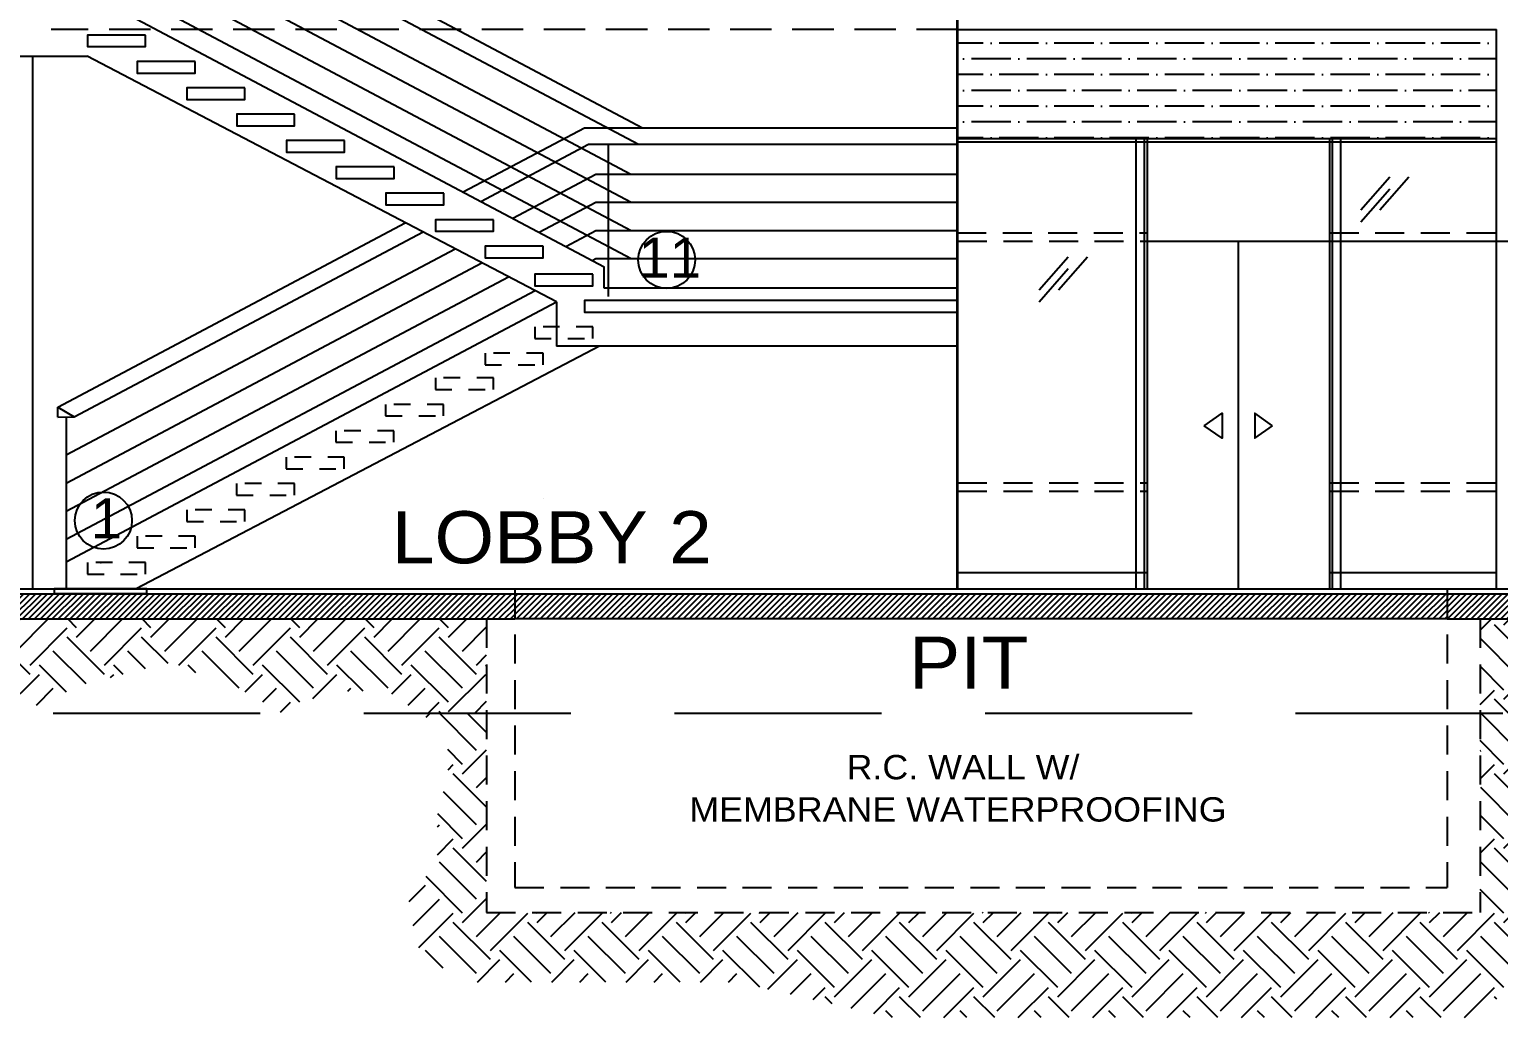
# Model space of a CAD drawing. Header units: millimetres. Extents: x 2148 to 2681, y 758 to 986.
# Drawn here: x 2461.02 to 2469.88, y 844.26 to 850.23 of the extents above; entities that cross this region are included whole.
import ezdxf

# ---------------------------------------------------------------- set-up
doc = ezdxf.new("R2010")
doc.units = ezdxf.units.MM
for name, pattern in [('27-A-2-106-CD$1$HIDDEN', [0.375, 0.25, -0.125]), ('27-A-2008-DD$0$LVL 11$0$xa-fp_t1_l11_39$0$HIDDEN2', [0.1875, 0.125, -0.0625]), ('HIDDEN', [0.375, 0.25, -0.125])]:
    doc.linetypes.add(name, pattern=pattern)
for name, color, linetype in [('0.2', 10, 'Continuous'), ('4CO', 4, 'Continuous'), ('A-DETAILS', 1, 'Continuous'), ('A-FLOR-STRS', 1, 'Continuous'), ('A-Stairs', 1, 'Continuous'), ('A-Wall', 4, 'Continuous'), ('cladding', 2, 'Continuous'), ('DR', 7, 'Continuous'), ('ELAYOUT', 4, 'Continuous'), ('hacht', 8, 'Continuous'), ('HATCH', 8, 'Continuous'), ('TLBLK', 7, 'Continuous')]:
    doc.layers.add(name, color=color, linetype=linetype)
doc.styles.add('ARIALNW', font='ARIALN.TTF')
doc.styles.add('MMTX$0$ESMX$0$X-OPTA1D', font='x-opta1d')
doc.styles.add('SWISS', font='swissl.ttf')
doc.dimstyles.new('DIM 100', dxfattribs={"dimtxt": 0.2, "dimasz": 0.2, "dimexe": 0.1, "dimexo": 0, "dimgap": 0.05, "dimtad": 1, "dimzin": 0, "dimdsep": 46, "dimtxsty": 'ARIALNW', "dimcen": 0.09, "dimclrd": 6, "dimclre": 6, "dimclrt": 13, "dimadec": 0, "dimazin": 0, "dimtfac": 1, "dimtofl": 0, "dimtmove": 2, "dimatfit": 3, "dimfxl": 1, "dimtolj": 1, "dimtzin": 0, "dimarcsym": 0})
pattern_1 = [(45, (2.582338, -9.28747), (-0.01796051224, 0.01796051224), [])]

# ---------------------------------------------------------------- blocks, each defined once
blk = doc.blocks.new('*D2555')
at = {"layer": 'cladding', "color": 6, "lineweight": -2, "transparency": 16777216}
for p, q in [((2470.2102, 849.5487), (2475.1211, 849.5487)), ((2475.0211, 849.3487), (2475.0211, 847.0487)), ((2469.7034, 846.8487), (2475.1211, 846.8487))]:
    blk.add_line(p, q, dxfattribs=at)
at = {"layer": 'cladding', "color": 6, "transparency": 16777216}
for points in [[(2474.9878, 849.3487), (2475.0545, 849.3487), (2475.0211, 849.5487)], [(2474.9878, 847.0487), (2475.0545, 847.0487), (2475.0211, 846.8487)]]:
    blk.add_solid(points, dxfattribs=at)
at = {"layer": 'Defpoints', "color": 0, "transparency": 16777216}
for p in [(2470.2102, 849.5487), (2469.7034, 846.8487), (2475.0211, 846.8487)]:
    blk.add_point(p, dxfattribs=at)
at = {"layer": 'cladding', "color": 13, "transparency": 16777216, "insert": (2474.869, 848.1987), "char_height": 0.2, "attachment_point": 5, "rotation": 90, "style": 'ARIALNW'}
blk.add_mtext('\\A1;2.70', dxfattribs=at)
blk = doc.blocks.new('*D2557')
at = {"layer": 'cladding', "color": 6, "lineweight": -2, "transparency": 16777216}
for p, q in [((2468.7719, 848.9487), (2474.4657, 848.9487)), ((2474.3657, 848.7487), (2474.3657, 847.0487)), ((2468.7719, 846.8487), (2474.4657, 846.8487))]:
    blk.add_line(p, q, dxfattribs=at)
at = {"layer": 'cladding', "color": 6, "transparency": 16777216}
for points in [[(2474.3324, 848.7487), (2474.399, 848.7487), (2474.3657, 848.9487)], [(2474.3324, 847.0487), (2474.399, 847.0487), (2474.3657, 846.8487)]]:
    blk.add_solid(points, dxfattribs=at)
at = {"layer": 'Defpoints', "color": 0, "transparency": 16777216}
for p in [(2468.7719, 848.9487), (2468.7719, 846.8487), (2474.3657, 846.8487)]:
    blk.add_point(p, dxfattribs=at)
at = {"layer": 'cladding', "color": 13, "transparency": 16777216, "insert": (2474.2136, 847.8987), "char_height": 0.2, "attachment_point": 5, "rotation": 90, "style": 'ARIALNW'}
blk.add_mtext('\\A1;2.10', dxfattribs=at)

msp = doc.modelspace()

# ---------------------------------------------------------------- hatches: boundary and pattern name
at = {"layer": 'hacht'}
h = msp.add_hatch(dxfattribs=at)
h.set_pattern_fill('ANSI36', color=256, scale=0.03, angle=135, style=0)
h.set_pattern_definition([(180, (-127.55042, 155.39051), (-0.1666875, -0.09525), [0.238125, -0.047625, 0, -0.047625])])
h.paths.add_polyline_path([(2466.6211973, 850.2266522), (2466.6211973, 849.5686765), (2469.8722939, 849.5686765), (2469.8722939, 850.2266522)])
h = msp.add_hatch(dxfattribs=at)
h.set_pattern_fill('EARTH', color=256, scale=0.05, angle=45, style=0)
h.set_pattern_definition([(45, (6.71548, 5e-13), (3e-17, 0.449012806), [0.3175, -0.3175]), (45, (6.6313, 0.0842), (3e-17, 0.449012806), [0.3175, -0.3175]), (45, (6.5471, 0.16838), (3e-17, 0.449012806), [0.3175, -0.3175]), (135, (6.5471, 0.2245), (-0.449012806, 3e-17), [0.3175, -0.3175]), (135, (6.6313, 0.3087), (-0.449012806, 3e-17), [0.3175, -0.3175]), (135, (6.71548, 0.3929), (-0.449012806, 3e-17), [0.3175, -0.3175])])
h.paths.add_polyline_path([(2460.9458683, 846.0986765), (2461.3591247, 846.2769287), (2461.8489076, 846.3992955), (2462.2468588, 846.2692812), (2462.5453188, 846.0986765), (2462.8131682, 846.2310414), (2463.1805088, 846.2310414), (2463.3718317, 846.0986765), (2463.7759565, 846.0986765), (2463.7759565, 846.6676818), (2460.6597615, 846.6676818), (2460.6597615, 846.0986765)])
h = msp.add_hatch(dxfattribs=at)
h.set_pattern_fill('EARTH', color=256, scale=0.05, angle=45, style=0)
h.set_pattern_definition([(45, (235.34843, -84.34058), (3e-17, 0.449012806), [0.3175, -0.3175]), (45, (235.26424, -84.2564), (3e-17, 0.449012806), [0.3175, -0.3175]), (45, (235.18005, -84.1722), (3e-17, 0.449012806), [0.3175, -0.3175]), (135, (235.18005, -84.11607), (-0.449012806, 3e-17), [0.3175, -0.3175]), (135, (235.26424, -84.03188), (-0.449012806, 3e-17), [0.3175, -0.3175]), (135, (235.34843, -83.9477), (-0.449012806, 3e-17), [0.3175, -0.3175])])
h.paths.add_polyline_path([(2470.4424509, 846.07737), (2470.9207532, 846.2685407), (2471.1120754, 846.2685407), (2471.2487324, 846.5552954), (2471.1921359, 846.6540016), (2470.2779877, 846.6676818), (2469.773745, 846.6676818), (2469.773745, 844.8967427), (2468.7096214, 844.8967427), (2468.7096214, 844.2612508), (2469.7181641, 844.2612508), (2470.1554676, 844.5753158), (2470.4424509, 844.9166925), (2470.4424509, 845.3809635), (2470.4424509, 845.7633036)])
h.paths.add_polyline_path([(2463.7759565, 846.0986765), (2463.3948404, 846.0986765), (2463.5429573, 845.8766769), (2463.5429573, 845.7271557), (2463.4788235, 845.4815132), (2463.4788235, 845.2145099), (2463.2974558, 844.9459318), (2463.3722761, 844.6629083), (2463.5112271, 844.5614478), (2463.634144, 844.4760061), (2465.2904429, 844.4760061), (2466.219715, 844.2612508), (2468.7096214, 844.2612508), (2468.7096214, 844.8967427), (2463.7759565, 844.8967427)])
at = {"layer": 'HATCH'}
h = msp.add_hatch(dxfattribs=at)
h.set_pattern_fill('ANSI31', color=256, scale=0.008, style=0)
h.set_pattern_definition(pattern_1)
h.paths.add_polyline_path([(2460.6597615, 846.8190308), (2460.6597615, 846.6676818), (2463.946029, 846.6676818), (2463.946029, 846.8190308)])
h = msp.add_hatch(dxfattribs=at)
h.set_pattern_fill('ANSI31', color=256, scale=0.008, style=0)
h.set_pattern_definition(pattern_1)
h.paths.add_polyline_path([(2469.5740267, 846.6676818), (2469.5740267, 846.8190308), (2463.946029, 846.8190308), (2463.946029, 846.6676818)])
h = msp.add_hatch(dxfattribs=at)
h.set_pattern_fill('ANSI31', color=256, scale=0.008, style=0)
h.set_pattern_definition([(45, (2.582338, 5e-13), (-0.01796051224, 0.01796051224), [])])
h.paths.add_polyline_path([(2472.2476681, 846.8190308), (2469.5740267, 846.8190308), (2469.5740267, 846.6676818), (2472.2476681, 846.6676818)])

# ---------------------------------------------------------------- linework, layer by layer
at = {"ltscale": 0.5}
for p, q in [((2461.4162903, 851.3835421, 0), (2464.7168495, 849.6332455, 0)), ((2461.3914157, 851.2835421, 0), (2464.6919749, 849.5332455, 0)), ((2461.3466415, 851.1035421, 0), (2464.6472008, 849.3532455, 0)), ((2461.347044, 850.9335421, 0), (2464.6476032, 849.1832455, 0)), ((2461.3474465, 850.7635421, 0), (2464.6480057, 849.0132455, 0)), ((2461.347849, 850.5935421, 0), (2464.6484082, 848.8432455, 0)), ((2461.347849, 850.5935421, 0), (2464.6484082, 848.8432455, 0)), ((2461.7162903, 850.192426, 0), (2461.3662903, 850.192426, 0)), ((2461.7162903, 850.192426, 0), (2461.3662903, 850.192426, 0)), ((2461.7162903, 850.192426, 0), (2461.3662903, 850.192426, 0)), ((2461.7162903, 850.192426, 0), (2461.3662903, 850.192426, 0)), ((2461.7162903, 850.192426, 0), (2461.3662903, 850.192426, 0)), ((2461.7162903, 850.192426, 0), (2461.3662903, 850.192426, 0)), ((2462.0162903, 850.0331998, 0), (2461.6662903, 850.0331998, 0)), ((2462.0162903, 850.0331998, 0), (2461.6662903, 850.0331998, 0)), ((2462.3162903, 849.8739737, 0), (2461.9662903, 849.8739737, 0)), ((2462.3162903, 849.8739737, 0), (2461.9662903, 849.8739737, 0)), ((2462.6162903, 849.7147475, 0), (2462.2662903, 849.7147475, 0)), ((2462.6162903, 849.7147475, 0), (2462.2662903, 849.7147475, 0)), ((2463.6341449, 849.2452831, 0), (2464.3657311, 849.6332455, 0)), ((2464.3657311, 849.6332455, 0), (2466.6161973, 849.6332455, 0)), ((2462.9162903, 849.5555213, 0), (2462.5662903, 849.5555213, 0)), ((2462.9162903, 849.5555213, 0), (2462.5662903, 849.5555213, 0)), ((2463.7408679, 849.1886876, 0), (2464.3906056, 849.5332455, 0)), ((2464.3906056, 849.5332455, 0), (2466.6161973, 849.5332455, 0)), ((2464.5090734, 849.5332455, 0), (2464.5090734, 848.6148226, 0)), ((2463.2162903, 849.3962952, 0), (2462.8662903, 849.3962952, 0)), ((2463.2162903, 849.3962952, 0), (2462.8662903, 849.3962952, 0)), ((2463.2162903, 849.3962952, 0), (2462.8662903, 849.3962952, 0)), ((2463.2162903, 849.3962952, 0), (2462.8662903, 849.3962952, 0)), ((2463.2162903, 849.3962952, 0), (2462.8662903, 849.3962952, 0)), ((2463.2162903, 849.3962952, 0), (2462.8662903, 849.3962952, 0)), ((2463.9329692, 849.0868157, 0), (2464.4353798, 849.3532455, 0)), ((2464.4353798, 849.3532455, 0), (2466.6161973, 849.3532455, 0)), ((2463.5162903, 849.237069, 0), (2463.1662903, 849.237069, 0)), ((2463.5162903, 849.237069, 0), (2463.1662903, 849.237069, 0)), ((2464.0930537, 849.0019224, 0), (2464.4349773, 849.1832455, 0)), ((2464.4353798, 849.1832455, 0), (2466.6161973, 849.1832455, 0)), ((2461.1862903, 847.9471784, 0), (2463.2845683, 849.0599016, 0)), ((2463.8162903, 849.0778428, 0), (2463.4662903, 849.0778428, 0)), ((2463.8162903, 849.0778428, 0), (2463.4662903, 849.0778428, 0)), ((2461.2862903, 847.8870177, 0), (2463.3920161, 849.0036905, 0)), ((2464.2531382, 848.9170291, 0), (2464.4345749, 849.0132455, 0)), ((2464.4353798, 849.0132455, 0), (2466.6161973, 849.0132455, 0)), ((2461.2385176, 847.6579398, 0), (2463.5854222, 848.9025104, 0)), ((2464.1162903, 848.9186167, 0), (2463.7662903, 848.9186167, 0)), ((2464.1162903, 848.9186167, 0), (2463.7662903, 848.9186167, 0)), ((2461.2385176, 847.4881532, 0), (2463.7465939, 848.8181937, 0)), ((2464.4132227, 848.8321358, 0), (2464.4341724, 848.8432455, 0)), ((2464.4353798, 848.8432455, 0), (2466.6161973, 848.8432455, 0)), ((2461.2385176, 847.3183667, 0), (2463.9077656, 848.733877, 0)), ((2464.4157311, 848.749585, 0), (2464.0662903, 848.749585, 0)), ((2464.4157311, 848.749585, 0), (2464.0662903, 848.749585, 0)), ((2461.2385176, 847.1485801, 0), (2464.0689373, 848.6495603, 0)), ((2461.1862903, 847.8848226, 0), (2461.1862903, 847.9471784, 0)), ((2461.1862903, 847.9471784, 0), (2461.2862903, 847.8870177, 0)), ((2461.1862903, 847.8848226, 0), (2461.2862903, 847.8870177, 0)), ((2461.2385176, 847.8859691, 0), (2461.2385176, 846.8648226, 0))]:
    msp.add_line(p, q, dxfattribs=at)
at = {"ltscale": 0.05, "elevation": 0}
for points in [[(2461.7168495, 850.192426), (2461.3668495, 850.192426), (2461.3668495, 850.122426), (2461.7168495, 850.122426)], [(2462.0168495, 850.0331998), (2461.6668495, 850.0331998), (2461.6668495, 849.9631998), (2462.0168495, 849.9631998)], [(2462.3168495, 849.8739737), (2461.9668495, 849.8739737), (2461.9668495, 849.8039737), (2462.3168495, 849.8039737)], [(2462.6168495, 849.7147475), (2462.2668495, 849.7147475), (2462.2668495, 849.6447475), (2462.6168495, 849.6447475)], [(2462.9168495, 849.5555213), (2462.5668495, 849.5555213), (2462.5668495, 849.4855213), (2462.9168495, 849.4855213)], [(2463.2168495, 849.3962952), (2462.8668495, 849.3962952), (2462.8668495, 849.3262952), (2463.2168495, 849.3262952)], [(2463.5168495, 849.237069), (2463.1668495, 849.237069), (2463.1668495, 849.167069), (2463.5168495, 849.167069)], [(2463.8168495, 849.0778428), (2463.4668495, 849.0778428), (2463.4668495, 849.0078428), (2463.8168495, 849.0078428)], [(2464.1168495, 848.9186167), (2463.7668495, 848.9186167), (2463.7668495, 848.8486167), (2464.1168495, 848.8486167)], [(2464.4162903, 848.749585), (2464.0662903, 848.749585), (2464.0662903, 848.679585), (2464.4162903, 848.679585)], [(2461.724725, 846.8486765), (2461.1651427, 846.8486765), (2461.1651427, 846.821526), (2461.724725, 846.821526)]]:
    msp.add_lwpolyline(points, close=True, dxfattribs=at)
msp.add_lwpolyline([(2466.6161973, 848.5903588), (2464.3657311, 848.5903588), (2464.3657311, 848.5203588), (2466.6161973, 848.5203588)], dxfattribs=at)
at = {"layer": '0.2', "ltscale": 0.5}
for centre in [(2464.8626351, 848.8350658, -0.0000001), (2461.46246, 847.2615309, -0.0000001)]:
    msp.add_circle(centre, 0.172101, dxfattribs=at)
at = {"layer": '4CO', "ltscale": 0.5}
for p, q in [((2461.4287275, 850.4148226, 0), (2464.4862903, 848.7933879, 0)), ((2460.6650919, 850.0648226, -0.0000001), (2461.3636584, 850.0648226, 0)), ((2464.1978747, 848.5821069), (2461.3636584, 850.0648226)), ((2466.6161973, 848.6648226, 0), (2464.4862903, 848.6648226, 0)), ((2464.6587894, 848.3148226, 0), (2464.1978747, 848.3148226, 0)), ((2466.6161973, 848.3148226, 0), (2464.6587894, 848.3148226, 0))]:
    msp.add_line(p, q, dxfattribs=at)
at = {"layer": 'A-DETAILS'}
msp.add_line((2461.0347615, 850.0648226, 0), (2461.0347615, 846.8486765, 0), dxfattribs=at)
at = {"layer": 'A-FLOR-STRS', "color": 8, "linetype": '27-A-2-106-CD$1$HIDDEN'}
msp.add_line((2466.6211973, 850.2266522, 0), (2461.1460354, 850.2266521, 0), dxfattribs=at)
at = {"layer": 'A-Stairs', "color": 2, "ltscale": 0.5}
for p, q in [((2461.2385176, 847.0127509, 0), (2464.1978747, 848.5821069, 0)), ((2464.4573547, 848.3148226, 0), (2461.6594847, 846.8486765, 0)), ((2461.2385176, 847.0127509, 0), (2461.2385176, 846.8486765, 0))]:
    msp.add_line(p, q, dxfattribs=at)
at = {"layer": 'A-Stairs', "linetype": '27-A-2-106-CD$1$HIDDEN', "ltscale": 0.2, "elevation": 0}
msp.add_lwpolyline([(2464.4162903, 848.4311326), (2464.0662903, 848.4311326), (2464.0662903, 848.3611326), (2464.4162903, 848.3611326), (2464.4162903, 848.4311326)], dxfattribs=at)
for points in [[(2464.1162903, 848.2719065), (2463.7662903, 848.2719065), (2463.7662903, 848.2019065), (2464.1162903, 848.2019065)], [(2463.8162903, 848.1224858), (2463.4662903, 848.1224858), (2463.4662903, 848.0524858), (2463.8162903, 848.0524858)], [(2463.5162903, 847.9632597), (2463.1662903, 847.9632597), (2463.1662903, 847.8932597), (2463.5162903, 847.8932597)], [(2463.2162903, 847.8040335), (2462.8662903, 847.8040335), (2462.8662903, 847.7340335), (2463.2162903, 847.7340335)], [(2462.9162903, 847.6448073), (2462.5662903, 847.6448073), (2462.5662903, 847.5748073), (2462.9162903, 847.5748073)], [(2462.6162903, 847.4855812), (2462.2662903, 847.4855812), (2462.2662903, 847.4155812), (2462.6162903, 847.4155812)], [(2462.3162903, 847.326355), (2461.9662903, 847.326355), (2461.9662903, 847.256355), (2462.3162903, 847.256355)], [(2462.0162903, 847.1671288), (2461.6662903, 847.1671288), (2461.6662903, 847.0971288), (2462.0162903, 847.0971288)], [(2461.7162903, 847.0079027), (2461.3662903, 847.0079027), (2461.3662903, 846.9379027), (2461.7162903, 846.9379027)]]:
    msp.add_lwpolyline(points, close=True, dxfattribs=at)
at = {"layer": 'A-Wall'}
for p, q in [((2464.4862903, 848.6648226, 0), (2464.4862903, 848.7933879, 0)), ((2464.1978747, 848.5821069, 0), (2464.1978747, 848.3148226, 0)), ((2464.1209377, 847.3963849, -0.0000001), (2464.1209377, 847.3963849, -0.0000001))]:
    msp.add_line(p, q, dxfattribs=at)
msp.add_point((2461.4463267, 847.0079027, 0), dxfattribs=at)
at = {"layer": 'cladding'}
for p, q in [((2466.6161973, 846.8486765, 0), (2466.6161973, 874.8695064, 0)), ((2466.6211973, 850.2266522, 0), (2469.8722939, 850.2266522, 0)), ((2469.8722939, 846.8486765, 0), (2469.8722939, 850.2266522, 0)), ((2467.6965253, 849.4516522, 0), (2467.6965253, 849.4686765, 0)), ((2456.8252842, 846.8486765, 0), (2472.5497061, 846.8486765, 0))]:
    msp.add_line(p, q, dxfattribs=at)
at = {"layer": 'DR'}
for p, q in [((2467.6965253, 846.8486765, 0), (2467.6965253, 849.5686765, 0)), ((2468.9322819, 846.8486765, 0), (2468.9322819, 849.5686765, 0)), ((2467.6965253, 846.8486765, 0), (2467.6965253, 848.9486765, 0)), ((2467.7651785, 848.9486765, 0), (2468.8651891, 848.9486765, 0)), ((2468.3144035, 846.8486765, 0), (2468.3144035, 848.9486765, 0))]:
    msp.add_line(p, q, dxfattribs=at)
at = {"layer": 'ELAYOUT', "ltscale": 10}
for p, q in [((2456.8252842, 846.8190308, 0), (2463.946029, 846.8190308, 0)), ((2463.946029, 846.8190308, 0), (2469.5740267, 846.8190308, 0)), ((2469.5740267, 846.8190308, 0), (2472.5497061, 846.8190308, 0)), ((2456.8437902, 846.6676818, 0), (2463.946029, 846.6676818, 0)), ((2469.5740267, 846.6676818, 0), (2463.946029, 846.6676818, 0)), ((2469.5740267, 846.6676818, 0), (2472.5497061, 846.6676818, 0))]:
    msp.add_line(p, q, dxfattribs=at)
at = {"layer": 'ELAYOUT', "linetype": '27-A-2008-DD$0$LVL 11$0$xa-fp_t1_l11_39$0$HIDDEN2', "ltscale": 10}
msp.add_line((2455.5344672, 846.0986765, 0), (2474.2311683, 846.0986765, 0), dxfattribs=at)
at = {"layer": 'hacht'}
for p, q in [((2466.6161973, 849.5686765, 0), (2469.8722939, 849.5686765, 0)), ((2466.6161973, 849.5486765, 0), (2469.8722939, 849.5486765, 0)), ((2469.0534187, 849.1363869, 0), (2469.2285191, 849.3357641, 0)), ((2469.168589, 849.1363869, 0), (2469.3436894, 849.3357641, 0)), ((2469.0534187, 849.065115, 0), (2469.2285191, 849.2644922, 0)), ((2467.1120776, 848.6541494, 0), (2467.287178, 848.8535266, 0)), ((2467.227248, 848.6541494, 0), (2467.4023483, 848.8535266, 0)), ((2467.1120776, 848.5828775, 0), (2467.287178, 848.7822547, 0))]:
    msp.add_line(p, q, dxfattribs=at)
at = {"layer": 'hacht', "elevation": 0}
for points in [[(2468.1081498, 847.8340702), (2468.2163547, 847.9094832), (2468.2163547, 847.7586572)], [(2468.5206571, 847.8340702), (2468.4124522, 847.9094832), (2468.4124522, 847.7586572)]]:
    msp.add_lwpolyline(points, close=True, dxfattribs=at)
at = {"layer": 'HATCH'}
for p, q in [((2466.6211973, 846.8486765, 0), (2466.6211973, 874.8695064, 0)), ((2467.7464549, 846.8486765, 0), (2467.7464549, 849.5686765, 0)), ((2467.7651785, 846.8486765, 0), (2467.7651785, 849.5686765, 0)), ((2468.8651891, 846.8486765, 0), (2468.8651891, 849.5686765, 0)), ((2468.8823524, 846.8486765, 0), (2468.8823524, 849.5686765, 0)), ((2466.6211973, 846.9486765, 0), (2467.7651785, 846.9486765, 0)), ((2468.8651891, 846.9486765, 0), (2469.8722939, 846.9486765, 0))]:
    msp.add_line(p, q, dxfattribs=at)
at = {"layer": 'HATCH', "linetype": 'HIDDEN', "ltscale": 0.7}
for p, q in [((2466.6161973, 848.9986765, 0), (2467.7651785, 848.9986765, 0)), ((2468.8651891, 848.9986765, 0), (2469.8722939, 848.9986765, 0)), ((2466.6211973, 848.9486765, 0), (2467.7651785, 848.9486765, 0)), ((2468.8651891, 848.9486765, 0), (2469.8722939, 848.9486765, 0)), ((2466.6211973, 847.4896804, 0), (2467.7651785, 847.4896804, 0)), ((2468.8651891, 847.4896804, 0), (2469.8722939, 847.4896804, 0)), ((2466.6211973, 847.4396804, 0), (2467.7651785, 847.4396804, 0)), ((2468.8651891, 847.4396804, 0), (2469.8722939, 847.4396804, 0)), ((2463.946029, 846.8486765, 0), (2463.946029, 845.0465314, 0)), ((2469.5740267, 846.8486765, 0), (2469.5740267, 845.0465314, 0)), ((2463.7759565, 846.6676818, 0), (2463.7759565, 844.8967427, 0)), ((2469.773745, 846.6676818, 0), (2469.773745, 844.8967427, 0)), ((2463.946029, 845.0465314, 0), (2469.5740267, 845.0465314, 0)), ((2463.7759565, 844.8967427, 0), (2469.773745, 844.8967427, 0))]:
    msp.add_line(p, q, dxfattribs=at)

# ---------------------------------------------------------------- texts
at = {"color": 2, "style": 'MMTX$0$ESMX$0$X-OPTA1D', "text_generation_flag": 6, "width": 1.1}
msp.add_text('LOBBY 2', height=0.315, rotation=180, dxfattribs=at).set_placement((2463.2032502, 847.0033292, 0))
at = {"color": 2, "style": 'MMTX$0$ESMX$0$X-OPTA1D', "width": 1.1}
for s, height, p in [('PIT', 0.315, (2466.3257088, 846.2460062, 0)), ('R.C. WALL W/', 0.147, (2465.9486383, 845.6998032, 0)), ('MEMBRANE WATERPROOFING', 0.147, (2464.9990682, 845.4446736, 0))]:
    msp.add_text(s, height=height, dxfattribs=at).set_placement(p)
at = {"layer": 'TLBLK', "color": 7, "width": 5.279969108, "attachment_point": 5, "style": 'SWISS'}
for s, insert, char_height in [('11', (2464.8811283, 848.848701, -0.0000001), 0.24243758), ('1', (2461.4809531, 847.2751661, -0.0000001), 0.2424376)]:
    msp.add_mtext(s, dxfattribs=dict(at, insert=insert, char_height=char_height))

# ---------------------------------------------------------------- dimensions: what is measured, and where the dimension line sits
at = {"layer": 'cladding'}
for base, p1, p2, picture, middle in [((2475.0211207, 846.8486765, 0), (2470.210182, 849.5486765, 0), (2469.7034202, 846.8486765, 0), '*D2555', (2474.8690061, 848.1986765, 0)), ((2474.3657006, 846.8486765, 0), (2468.771922, 848.9486765, 0), (2468.771922, 846.8486765, 0), '*D2557', (2474.213586, 847.8986765, 0))]:
    dim = msp.add_linear_dim(base=base, p1=p1, p2=p2, angle=90, dimstyle='DIM 100', override={"dimfxl": 0.03}, dxfattribs=at)
    dim.commit()
    dim.dimension.update_dxf_attribs({"geometry": picture, "text_midpoint": middle})

doc.saveas('drawing.dxf')
